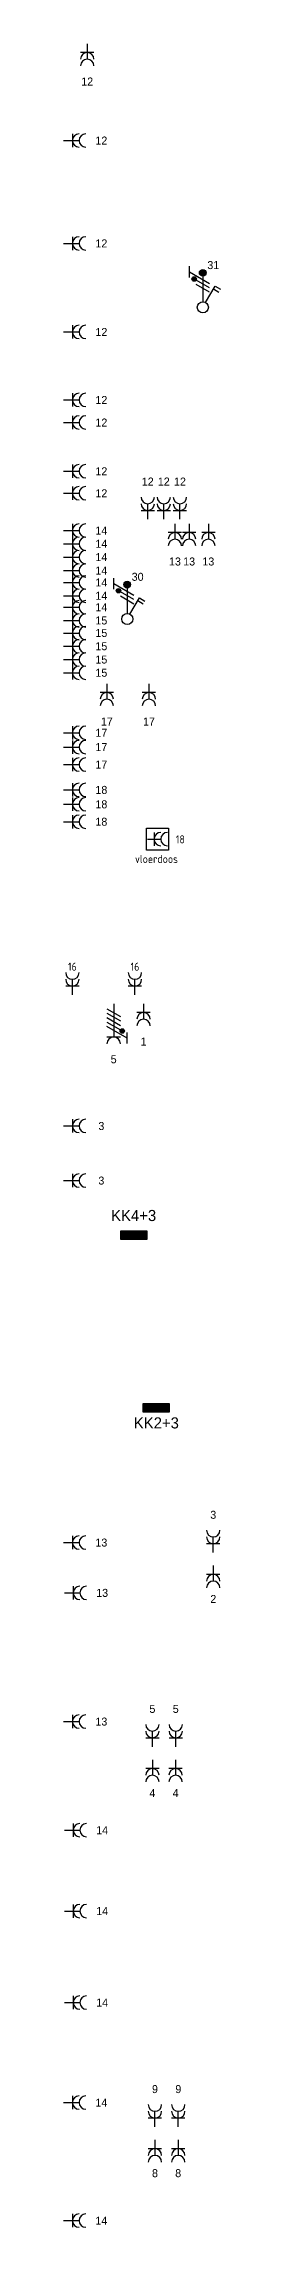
# Model space of a CAD drawing. Header units: millimetres. Extents: x -3262 to 109613, y 0 to 215600.
# Drawn here: x 45119 to 48648, y 163546 to 212674 of the extents above; entities that cross this region are included whole.
import ezdxf
from ezdxf.enums import TextEntityAlignment as Align

# ---------------------------------------------------------------- set-up
doc = ezdxf.new("R2010")
doc.units = ezdxf.units.MM
doc.header["$LTSCALE"] = 100
for name, color, linetype in [('EL6212--', 3, 'Continuous'), ('EL6221--', 3, 'Continuous'), ('EL6222--', 3, 'Continuous'), ('EL6311--', 3, 'Continuous')]:
    doc.layers.add(name, color=color, linetype=linetype)
doc.styles.add('buro-018', font='BUROFONT.shx', dxfattribs={"height": 180})
doc.styles.add('BURO-025', font='BUROFONT.shx', dxfattribs={"height": 250})
doc.styles.add('STABICAD-012', font='ISOCP.SHX', dxfattribs={"height": 1.2})
doc.styles.add('STABICAD-018', font='ISOCP.SHX', dxfattribs={"height": 180})

# ---------------------------------------------------------------- blocks, each defined once
blk = doc.blocks.new('111304A')
at = {"color": 0, "linetype": 'Continuous'}
for p, q in [((-1.5, 3), (1.5, 3)), ((0, 1), (0, 4.5))]:
    blk.add_line(p, q, dxfattribs=at)
for centre in [(0, 6), (0, 4.5)]:
    blk.add_arc(centre, 1.5, 180, 0, dxfattribs=at)
at = {"color": 1, "style": 'STABICAD-012', "flags": 1}
blk.add_attdef('SUBCIRCUIT', text='', height=1.8, dxfattribs=at).set_placement((924.27, 1706.54), align=Align.MIDDLE)
at = {"color": 0, "linetype": 'Continuous', "style": 'buro-018'}
for tag, p in [('PANEL', (0, 11.5)), ('CIRCUIT', (0, 8.5))]:
    blk.add_attdef(tag, text='', height=1.8, dxfattribs=at).set_placement(p, align=Align.MIDDLE)
at = {"color": 0, "linetype": 'Continuous', "style": 'buro-018', "flags": 1}
for tag, p in [('POWERCODE', (13, 8.5)), ('ARTICLECODE', (0, 0))]:
    blk.add_attdef(tag, text='', height=1.8, dxfattribs=at).set_placement(p, align=Align.MIDDLE)
blk = doc.blocks.new('111304D')
at = {"color": 0, "linetype": 'Continuous'}
for p, q in [((-3, 9.98), (-3, 7.48)), ((-3, 8.73), (1.5, 6.13)), ((-1.5, 8.5), (1.5, 8.5)), ((1.5, 5.13), (-1.5, 6.87)), ((1.5, 4.13), (-1.5, 5.87)), ((0, 1), (0, 8.5)), ((1.5, 3.13), (-1.5, 4.87)), ((1.5, 2.13), (-1.5, 3.87))]:
    blk.add_line(p, q, dxfattribs=at)
blk.add_lwpolyline([(-1.68, 7.12, 0.5, 0.5, 1), (-2.18, 7.12, 0.5, 0.5, 1)], format="xyseb", close=True, dxfattribs=at)
blk.add_circle((-1.93, 7.12), 0.5, dxfattribs=at)
blk.add_arc((0, 10), 1.5, 180, 0, dxfattribs=at)
at = {"color": 1, "style": 'STABICAD-012', "flags": 1}
blk.add_attdef('SUBCIRCUIT', text='', height=1.8, dxfattribs=at).set_placement((616.33, 1777.72), align=Align.MIDDLE)
at = {"color": 0, "linetype": 'Continuous', "style": 'buro-018'}
for tag, p in [('PANEL', (0, 15.5)), ('CIRCUIT', (0, 12.5))]:
    blk.add_attdef(tag, text='', height=1.8, dxfattribs=at).set_placement(p, align=Align.MIDDLE)
at = {"color": 0, "linetype": 'Continuous', "style": 'buro-018', "flags": 1}
for tag, p in [('POWERCODE', (13, 12.5)), ('ARTICLECODE', (0, 0))]:
    blk.add_attdef(tag, text='', height=1.8, dxfattribs=at).set_placement(p, align=Align.MIDDLE)
blk = doc.blocks.new('E00078')
at = {"color": 0, "linetype": 'Continuous'}
for p, q in [((-3, 6.48), (-3, 8.98)), ((-3, 7.73), (1.5, 5.13)), ((1.5, 4.13), (-1.5, 5.87)), ((0, 7.5), (0, 1)), ((1.5, 3.13), (-1.5, 4.87))]:
    blk.add_line(p, q, dxfattribs=at)
blk.add_lwpolyline([(-2.18, 6.12, 0.5, 0.5, 1), (-1.68, 6.12, 0.5, 0.5, 1)], format="xyseb", close=True, dxfattribs=at)
at = {"color": 0}
blk.add_lwpolyline([(-0.38, 7.5, 0.75, 0.75, 1), (0.38, 7.5, 0.75, 0.75, 1)], format="xyseb", close=True, dxfattribs=at)
at = {"color": 0, "linetype": 'Continuous'}
for centre, radius in [((-1.93, 6.12), 0.5), ((0, 7.5), 0.75)]:
    blk.add_circle(centre, radius, dxfattribs=at)
at = {"color": 1, "style": 'STABICAD-012', "flags": 1}
blk.add_attdef('SUBCIRCUIT', text='', height=1.8, dxfattribs=at).set_placement((469.75, 1971.92), align=Align.MIDDLE)
at = {"color": 0, "linetype": 'Continuous', "style": 'buro-018'}
for tag, p in [('PANEL', (0, 14)), ('CIRCUIT', (0, 11))]:
    blk.add_attdef(tag, text='', height=1.8, dxfattribs=at).set_placement(p, align=Align.MIDDLE)
at = {"color": 0, "linetype": 'Continuous', "style": 'buro-018', "flags": 1}
for tag, p in [('POWERCODE', (13, 11)), ('ARTICLECODE', (0, 0))]:
    blk.add_attdef(tag, text='', height=1.8, dxfattribs=at).set_placement(p, align=Align.MIDDLE)
blk = doc.blocks.new('111404')
at = {"color": 0, "linetype": 'Continuous'}
for p, q in [((0.62, 3.33), (2.74, 7)), ((2.39, 6.39), (3.6, 5.69)), ((2.74, 7), (3.95, 6.3))]:
    blk.add_line(p, q, dxfattribs=at)
blk.add_circle((0, 2.25), 1.25, dxfattribs=at)
at = {"color": 0, "linetype": 'Continuous', "style": 'buro-018'}
blk.add_attdef('SWITCHCODE', text='', height=1.8, dxfattribs=at).set_placement((3.36, 9), align=Align.MIDDLE)
at = {"color": 0, "linetype": 'Continuous', "style": 'buro-018', "flags": 1}
blk.add_attdef('ARTICLECODE', text='', height=1.8, dxfattribs=at).set_placement((0, 0), align=Align.MIDDLE)
blk = doc.blocks.new('1116A4C')
at = {"color": 0, "linetype": 'Continuous'}
for p, q in [((-5, 4), (-5, 1)), ((5, 4), (-5, 4)), ((-5, 1), (5, 1)), ((5, 1), (5, 4))]:
    blk.add_line(p, q, dxfattribs=at)
blk.add_solid([(-5, 4), (-5, 1), (5, 4), (5, 1)], dxfattribs=at)
at = {"color": 1, "style": 'STABICAD-012', "flags": 1}
blk.add_attdef('CASCADINGPANEL', text='', height=1.8, rotation=90, dxfattribs=at).set_placement((948.4, 1910.61), align=Align.MIDDLE_CENTER)
blk.add_attdef('SUBCIRCUIT', text='', height=1.8, rotation=90, dxfattribs=at).set_placement((950.9, 1910.61), align=Align.MIDDLE)
at = {"color": 0, "linetype": 'Continuous', "style": 'buro-018'}
for tag, p in [('CIRCUIT', (0, 9)), ('PANEL', (0, 15)), ('PANELNAME', (0, 6))]:
    blk.add_attdef(tag, text='', height=1.8, dxfattribs=at).set_placement(p, align=Align.MIDDLE)
at = {"color": 0, "linetype": 'Continuous', "style": 'buro-018', "flags": 1}
blk.add_attdef('ARTICLECODE', text='', height=1.8, dxfattribs=at).set_placement((0, 0), align=Align.MIDDLE)
blk = doc.blocks.new('111304R')
at = {"color": 0, "linetype": 'Continuous'}
for p, q in [((-2.5, 2.5), (2.5, 2.5)), ((-2.5, -2.5), (-2.5, 2.5)), ((0, -2.25), (0, 0.75)), ((2.5, 2.5), (2.5, -2.5)), ((2.5, -2.5), (-2.5, -2.5)), ((-1.5, -0.75), (1.5, -0.75))]:
    blk.add_line(p, q, dxfattribs=at)
for centre in [(0, 2.25), (0, 0.75)]:
    blk.add_arc(centre, 1.5, 180, 0, dxfattribs=at)
at = {"color": 0, "linetype": 'Continuous', "style": 'STABICAD-018'}
for tag, p in [('PANEL', (-0.12, 6.9)), ('CIRCUIT', (-0.12, 3.9)), ('SUBCIRCUIT', (4.38, 3.9)), ('ARTICLECODE', (0, -3.5))]:
    blk.add_attdef(tag, text='', height=1.8, dxfattribs=at).set_placement(p, align=Align.MIDDLE)
at = {"color": 0, "linetype": 'Continuous', "style": 'STABICAD-018', "flags": 1}
blk.add_attdef('POWERCODE', text='', height=1.8, dxfattribs=at).set_placement((12.88, 3.9), align=Align.MIDDLE)

msp = doc.modelspace()

# ---------------------------------------------------------------- block references
at = {"layer": 'EL6212--', "linetype": 'Continuous'}
ref = msp.add_blockref('1116A4C', (46702, 186014), dxfattribs=dict(at, xscale=60, yscale=60, zscale=60, rotation=180))
ref.add_attrib('CIRCUIT', '3', dxfattribs={"layer": '0', "color": 1, "linetype": 'ByBlock', "height": 108, "style": 'buro-018'}).set_placement((46687, 185866), align=Align.MIDDLE)
ref.add_attrib('PANELNAME', 'KK4+3', dxfattribs={"layer": '0', "color": 2, "linetype": 'ByBlock', "height": 250, "style": 'BURO-025'}).set_placement((46696, 186310), align=Align.MIDDLE)
ref = msp.add_blockref('1116A4C', (47204, 182134), dxfattribs=dict(at, xscale=60, yscale=60, zscale=60, rotation=180))
ref.add_attrib('CIRCUIT', '1', dxfattribs={"layer": '0', "color": 1, "linetype": 'ByBlock', "height": 108, "style": 'buro-018'}).set_placement((47176, 181985), align=Align.MIDDLE)
ref.add_attrib('PANELNAME', 'KK2+3', dxfattribs={"layer": '0', "color": 2, "linetype": 'ByBlock', "height": 250, "style": 'BURO-025'}).set_placement((47206, 181644), align=Align.MIDDLE)
at = {"layer": 'EL6221--', "linetype": 'Continuous'}
ref = msp.add_blockref('111304D', (46246, 191174), dxfattribs=dict(at, xscale=100, yscale=100, zscale=100, rotation=180))
ref.add_attrib('CIRCUIT', '5', dxfattribs={"layer": '0', "color": 1, "linetype": 'ByBlock', "height": 180, "style": 'buro-018'}).set_placement((46246, 189824), align=Align.MIDDLE)
at = {"layer": 'EL6222--', "linetype": 'Continuous'}
ref = msp.add_blockref('111304A', (45651, 212774), dxfattribs=dict(at, xscale=100, yscale=100, zscale=100, rotation=180))
ref.add_attrib('CIRCUIT', '12', dxfattribs={"layer": '0', "color": 1, "linetype": 'ByBlock', "height": 180, "style": 'buro-018'}).set_placement((45651, 211824), align=Align.MIDDLE)
ref = msp.add_blockref('111304A', (45019, 210496), dxfattribs=dict(at, xscale=100, yscale=100, zscale=100, rotation=269.999916623635))
ref.add_attrib('CIRCUIT', '12', dxfattribs={"layer": '0', "color": 1, "linetype": 'ByBlock', "height": 180, "style": 'buro-018'}).set_placement((45969, 210496), align=Align.MIDDLE)
ref = msp.add_blockref('111304A', (45019, 208182), dxfattribs=dict(at, xscale=100, yscale=100, zscale=100, rotation=270.0000833763045))
ref.add_attrib('CIRCUIT', '12', dxfattribs={"layer": '0', "color": 1, "linetype": 'ByBlock', "height": 180, "style": 'buro-018'}).set_placement((45969, 208182), align=Align.MIDDLE)
ref = msp.add_blockref('E00078', (48249, 206768), dxfattribs=dict(at, xscale=100, yscale=100, zscale=100))
ref.add_attrib('CIRCUIT', '31', dxfattribs={"layer": '0', "color": 1, "linetype": 'ByBlock', "height": 180, "style": 'buro-018'}).set_placement((48486, 207693), align=Align.MIDDLE)
ref = msp.add_blockref('111304A', (45019, 206188), dxfattribs=dict(at, xscale=100, yscale=100, zscale=100, rotation=270))
ref.add_attrib('CIRCUIT', '12', dxfattribs={"layer": '0', "color": 1, "linetype": 'ByBlock', "height": 180, "style": 'buro-018'}).set_placement((45969, 206188), align=Align.MIDDLE)
ref = msp.add_blockref('111304A', (45019, 204658), dxfattribs=dict(at, xscale=100, yscale=100, zscale=100, rotation=270.000083376365))
ref.add_attrib('CIRCUIT', '12', dxfattribs={"layer": '0', "color": 1, "linetype": 'ByBlock', "height": 180, "style": 'buro-018'}).set_placement((45969, 204658), align=Align.MIDDLE)
ref = msp.add_blockref('111304A', (45019, 204152), dxfattribs=dict(at, xscale=100, yscale=100, zscale=100, rotation=270.0000833769715))
ref.add_attrib('CIRCUIT', '12', dxfattribs={"layer": '0', "color": 1, "linetype": 'ByBlock', "height": 180, "style": 'buro-018'}).set_placement((45969, 204152), align=Align.MIDDLE)
ref = msp.add_blockref('111304A', (45019, 203055), dxfattribs=dict(at, xscale=100, yscale=100, zscale=100, rotation=270))
ref.add_attrib('CIRCUIT', '12', dxfattribs={"layer": '0', "color": 1, "linetype": 'ByBlock', "height": 180, "style": 'buro-018'}).set_placement((45969, 203055), align=Align.MIDDLE)
ref = msp.add_blockref('111304A', (47012, 201874), dxfattribs=dict(at, xscale=100, yscale=100, zscale=100))
ref.add_attrib('CIRCUIT', '12', dxfattribs={"layer": '0', "color": 1, "linetype": 'ByBlock', "height": 180, "style": 'buro-018'}).set_placement((47012, 202824), align=Align.MIDDLE)
ref = msp.add_blockref('111304A', (47373, 201874), dxfattribs=dict(at, xscale=100, yscale=100, zscale=100))
ref.add_attrib('CIRCUIT', '12', dxfattribs={"layer": '0', "color": 1, "linetype": 'ByBlock', "height": 180, "style": 'buro-018'}).set_placement((47373, 202824), align=Align.MIDDLE)
ref = msp.add_blockref('111304A', (47737, 201874), dxfattribs=dict(at, xscale=100, yscale=100, zscale=100))
ref.add_attrib('CIRCUIT', '12', dxfattribs={"layer": '0', "color": 1, "linetype": 'ByBlock', "height": 180, "style": 'buro-018'}).set_placement((47737, 202824), align=Align.MIDDLE)
ref = msp.add_blockref('111304A', (45019, 202560), dxfattribs=dict(at, xscale=100, yscale=100, zscale=100, rotation=270))
ref.add_attrib('CIRCUIT', '12', dxfattribs={"layer": '0', "color": 1, "linetype": 'ByBlock', "height": 180, "style": 'buro-018'}).set_placement((45969, 202560), align=Align.MIDDLE)
ref = msp.add_blockref('111304A', (45019, 201721), dxfattribs=dict(at, xscale=100, yscale=100, zscale=100, rotation=270))
ref.add_attrib('CIRCUIT', '14', dxfattribs={"layer": '0', "color": 1, "linetype": 'ByBlock', "height": 180, "style": 'buro-018'}).set_placement((45969, 201721), align=Align.MIDDLE)
ref = msp.add_blockref('111304A', (45019, 201423), dxfattribs=dict(at, xscale=100, yscale=100, zscale=100, rotation=270))
ref.add_attrib('CIRCUIT', '14', dxfattribs={"layer": '0', "color": 1, "linetype": 'ByBlock', "height": 180, "style": 'buro-018'}).set_placement((45969, 201423), align=Align.MIDDLE)
ref = msp.add_blockref('111304A', (47624, 201974), dxfattribs=dict(at, xscale=100, yscale=100, zscale=100, rotation=180))
ref.add_attrib('CIRCUIT', '13', dxfattribs={"layer": '0', "color": 1, "linetype": 'ByBlock', "height": 180, "style": 'buro-018'}).set_placement((47624, 201024), align=Align.MIDDLE)
ref = msp.add_blockref('111304A', (47943, 201974), dxfattribs=dict(at, xscale=100, yscale=100, zscale=100, rotation=180))
ref.add_attrib('CIRCUIT', '13', dxfattribs={"layer": '0', "color": 1, "linetype": 'ByBlock', "height": 180, "style": 'buro-018'}).set_placement((47943, 201024), align=Align.MIDDLE)
ref = msp.add_blockref('111304A', (48375, 201974), dxfattribs=dict(at, xscale=100, yscale=100, zscale=100, rotation=180))
ref.add_attrib('CIRCUIT', '13', dxfattribs={"layer": '0', "color": 1, "linetype": 'ByBlock', "height": 180, "style": 'buro-018'}).set_placement((48375, 201024), align=Align.MIDDLE)
ref = msp.add_blockref('111304A', (45019, 201123), dxfattribs=dict(at, xscale=100, yscale=100, zscale=100, rotation=270))
ref.add_attrib('CIRCUIT', '14', dxfattribs={"layer": '0', "color": 1, "linetype": 'ByBlock', "height": 180, "style": 'buro-018'}).set_placement((45969, 201123), align=Align.MIDDLE)
ref = msp.add_blockref('111304A', (45019, 200821), dxfattribs=dict(at, xscale=100, yscale=100, zscale=100, rotation=270))
ref.add_attrib('CIRCUIT', '14', dxfattribs={"layer": '0', "color": 1, "linetype": 'ByBlock', "height": 180, "style": 'buro-018'}).set_placement((45969, 200821), align=Align.MIDDLE)
ref = msp.add_blockref('111304A', (45019, 200552), dxfattribs=dict(at, xscale=100, yscale=100, zscale=100, rotation=270))
ref.add_attrib('CIRCUIT', '14', dxfattribs={"layer": '0', "color": 1, "linetype": 'ByBlock', "height": 180, "style": 'buro-018'}).set_placement((45969, 200552), align=Align.MIDDLE)
ref = msp.add_blockref('E00078', (46548, 199754), dxfattribs=dict(at, xscale=100, yscale=100, zscale=100))
ref.add_attrib('CIRCUIT', '30', dxfattribs={"layer": '0', "color": 1, "linetype": 'ByBlock', "height": 180, "style": 'buro-018'}).set_placement((46785, 200680), align=Align.MIDDLE)
ref = msp.add_blockref('111304A', (45019, 200254), dxfattribs=dict(at, xscale=100, yscale=100, zscale=100, rotation=270))
ref.add_attrib('CIRCUIT', '14', dxfattribs={"layer": '0', "color": 1, "linetype": 'ByBlock', "height": 180, "style": 'buro-018'}).set_placement((45969, 200254), align=Align.MIDDLE)
ref = msp.add_blockref('111304A', (45019, 199995), dxfattribs=dict(at, xscale=100, yscale=100, zscale=100, rotation=270))
ref.add_attrib('CIRCUIT', '14', dxfattribs={"layer": '0', "color": 1, "linetype": 'ByBlock', "height": 180, "style": 'buro-018'}).set_placement((45969, 199995), align=Align.MIDDLE)
ref = msp.add_blockref('111304A', (45019, 199696), dxfattribs=dict(at, xscale=100, yscale=100, zscale=100, rotation=270))
ref.add_attrib('CIRCUIT', '15', dxfattribs={"layer": '0', "color": 1, "linetype": 'ByBlock', "height": 180, "style": 'buro-018'}).set_placement((45969, 199696), align=Align.MIDDLE)
ref = msp.add_blockref('111304A', (45019, 199415), dxfattribs=dict(at, xscale=100, yscale=100, zscale=100, rotation=270))
ref.add_attrib('CIRCUIT', '15', dxfattribs={"layer": '0', "color": 1, "linetype": 'ByBlock', "height": 180, "style": 'buro-018'}).set_placement((45969, 199415), align=Align.MIDDLE)
ref = msp.add_blockref('111304A', (45019, 199116), dxfattribs=dict(at, xscale=100, yscale=100, zscale=100, rotation=270))
ref.add_attrib('CIRCUIT', '15', dxfattribs={"layer": '0', "color": 1, "linetype": 'ByBlock', "height": 180, "style": 'buro-018'}).set_placement((45969, 199116), align=Align.MIDDLE)
ref = msp.add_blockref('111304A', (45019, 198817), dxfattribs=dict(at, xscale=100, yscale=100, zscale=100, rotation=270))
ref.add_attrib('CIRCUIT', '15', dxfattribs={"layer": '0', "color": 1, "linetype": 'ByBlock', "height": 180, "style": 'buro-018'}).set_placement((45969, 198817), align=Align.MIDDLE)
ref = msp.add_blockref('111304A', (45019, 198520), dxfattribs=dict(at, xscale=100, yscale=100, zscale=100, rotation=270))
ref.add_attrib('CIRCUIT', '15', dxfattribs={"layer": '0', "color": 1, "linetype": 'ByBlock', "height": 180, "style": 'buro-018'}).set_placement((45969, 198520), align=Align.MIDDLE)
ref = msp.add_blockref('111304A', (46092, 198374), dxfattribs=dict(at, xscale=100, yscale=100, zscale=100, rotation=180))
ref.add_attrib('CIRCUIT', '17', dxfattribs={"layer": '0', "color": 1, "linetype": 'ByBlock', "height": 180, "style": 'buro-018'}).set_placement((46092, 197424), align=Align.MIDDLE)
ref = msp.add_blockref('111304A', (47040, 198374), dxfattribs=dict(at, xscale=100, yscale=100, zscale=100, rotation=180))
ref.add_attrib('CIRCUIT', '17', dxfattribs={"layer": '0', "color": 1, "linetype": 'ByBlock', "height": 180, "style": 'buro-018'}).set_placement((47040, 197424), align=Align.MIDDLE)
ref = msp.add_blockref('111304A', (45019, 197171), dxfattribs=dict(at, xscale=100, yscale=100, zscale=100, rotation=270))
ref.add_attrib('CIRCUIT', '17', dxfattribs={"layer": '0', "color": 1, "linetype": 'ByBlock', "height": 180, "style": 'buro-018'}).set_placement((45969, 197171), align=Align.MIDDLE)
ref = msp.add_blockref('111304A', (45019, 196849), dxfattribs=dict(at, xscale=100, yscale=100, zscale=100, rotation=269.9999166236955))
ref.add_attrib('CIRCUIT', '17', dxfattribs={"layer": '0', "color": 1, "linetype": 'ByBlock', "height": 180, "style": 'buro-018'}).set_placement((45969, 196849), align=Align.MIDDLE)
ref = msp.add_blockref('111304A', (45019, 196456), dxfattribs=dict(at, xscale=99.99999999999999, yscale=99.99999999999999, zscale=99.99999999999999, rotation=269.9999583118483))
ref.add_attrib('CIRCUIT', '17', dxfattribs={"layer": '0', "color": 1, "linetype": 'ByBlock', "height": 180, "style": 'buro-018'}).set_placement((45969, 196456), align=Align.MIDDLE)
ref = msp.add_blockref('111304A', (45019, 195885), dxfattribs=dict(at, xscale=100, yscale=100, zscale=100, rotation=270))
ref.add_attrib('CIRCUIT', '18', dxfattribs={"layer": '0', "color": 1, "linetype": 'ByBlock', "height": 180, "style": 'buro-018'}).set_placement((45969, 195885), align=Align.MIDDLE)
ref = msp.add_blockref('111304A', (45019, 195562), dxfattribs=dict(at, xscale=100, yscale=100, zscale=100, rotation=269.9999166236955))
ref.add_attrib('CIRCUIT', '18', dxfattribs={"layer": '0', "color": 1, "linetype": 'ByBlock', "height": 180, "style": 'buro-018'}).set_placement((45969, 195562), align=Align.MIDDLE)
ref = msp.add_blockref('111304A', (45019, 195170), dxfattribs=dict(at, xscale=99.99999999999999, yscale=99.99999999999999, zscale=99.99999999999999, rotation=269.9999583118483))
ref.add_attrib('CIRCUIT', '18', dxfattribs={"layer": '0', "color": 1, "linetype": 'ByBlock', "height": 180, "style": 'buro-018'}).set_placement((45969, 195170), align=Align.MIDDLE)
ref = msp.add_blockref('111304R', (47231, 194778), dxfattribs=dict(at, xscale=100, yscale=100, zscale=100, rotation=270))
ref.add_attrib('CIRCUIT', '18', dxfattribs={"layer": '0', "color": 1, "linetype": 'Continuous', "height": 180, "style": 'STABICAD-018'}).set_placement((47745, 194773), align=Align.MIDDLE)
ref.add_attrib('POWERCODE', 'vloerdoos', dxfattribs={"layer": '0', "color": 1, "linetype": 'Continuous', "height": 180, "style": 'STABICAD-018'}).set_placement((47209, 194331), align=Align.MIDDLE)
ref = msp.add_blockref('111304A', (45317, 191174), dxfattribs=dict(at, xscale=100, yscale=100, zscale=100))
ref.add_attrib('CIRCUIT', '16', dxfattribs={"layer": '0', "color": 1, "linetype": 'Continuous', "height": 180, "style": 'STABICAD-018'}).set_placement((45317, 191908), align=Align.MIDDLE)
ref = msp.add_blockref('111304A', (46725, 191174), dxfattribs=dict(at, xscale=100, yscale=100, zscale=100))
ref.add_attrib('CIRCUIT', '16', dxfattribs={"layer": '0', "color": 1, "linetype": 'Continuous', "height": 180, "style": 'STABICAD-018'}).set_placement((46725, 191908), align=Align.MIDDLE)
ref = msp.add_blockref('111304A', (46919, 191174), dxfattribs=dict(at, xscale=100, yscale=100, zscale=100, rotation=180))
ref.add_attrib('CIRCUIT', '1', dxfattribs={"layer": '0', "color": 1, "linetype": 'ByBlock', "height": 180, "style": 'buro-018'}).set_placement((46919, 190224), align=Align.MIDDLE)
ref = msp.add_blockref('111304A', (45019, 188324), dxfattribs=dict(at, xscale=100, yscale=100, zscale=100, rotation=270))
ref.add_attrib('CIRCUIT', '3', dxfattribs={"layer": '0', "color": 1, "linetype": 'ByBlock', "height": 180, "style": 'buro-018'}).set_placement((45969, 188324), align=Align.MIDDLE)
ref = msp.add_blockref('111304A', (45019, 187096), dxfattribs=dict(at, xscale=100, yscale=100, zscale=100, rotation=270))
ref.add_attrib('CIRCUIT', '3', dxfattribs={"layer": '0', "color": 1, "linetype": 'ByBlock', "height": 180, "style": 'buro-018'}).set_placement((45969, 187096), align=Align.MIDDLE)
ref = msp.add_blockref('111304A', (48486, 178627), dxfattribs=dict(at, xscale=100, yscale=100, zscale=100))
ref.add_attrib('CIRCUIT', '3', dxfattribs={"layer": '0', "color": 1, "linetype": 'ByBlock', "height": 180, "style": 'buro-018'}).set_placement((48486, 179577), align=Align.MIDDLE)
ref = msp.add_blockref('111304A', (45019, 178952), dxfattribs=dict(at, xscale=100, yscale=100, zscale=100, rotation=270))
ref.add_attrib('CIRCUIT', '13', dxfattribs={"layer": '0', "color": 1, "linetype": 'ByBlock', "height": 180, "style": 'buro-018'}).set_placement((45969, 178952), align=Align.MIDDLE)
ref = msp.add_blockref('111304A', (48486, 178534), dxfattribs=dict(at, xscale=100, yscale=100, zscale=100, rotation=180))
ref.add_attrib('CIRCUIT', '2', dxfattribs={"layer": '0', "color": 1, "linetype": 'ByBlock', "height": 180, "style": 'buro-018'}).set_placement((48486, 177684), align=Align.MIDDLE)
ref = msp.add_blockref('111304A', (45037, 177820), dxfattribs=dict(at, xscale=100, yscale=100, zscale=100, rotation=270))
ref.add_attrib('CIRCUIT', '13', dxfattribs={"layer": '0', "color": 1, "linetype": 'ByBlock', "height": 180, "style": 'buro-018'}).set_placement((45987, 177820), align=Align.MIDDLE)
ref = msp.add_blockref('111304A', (45019, 174924), dxfattribs=dict(at, xscale=99.99999999999999, yscale=99.99999999999999, zscale=99.99999999999999, rotation=269.999958311817))
ref.add_attrib('CIRCUIT', '13', dxfattribs={"layer": '0', "color": 1, "linetype": 'ByBlock', "height": 180, "style": 'buro-018'}).set_placement((45969, 174924), align=Align.MIDDLE)
ref = msp.add_blockref('111304A', (47117, 174258), dxfattribs=dict(at, xscale=100, yscale=100, zscale=100))
ref.add_attrib('CIRCUIT', '5', dxfattribs={"layer": '0', "color": 1, "linetype": 'ByBlock', "height": 180, "style": 'buro-018'}).set_placement((47117, 175208), align=Align.MIDDLE)
ref = msp.add_blockref('111304A', (47642, 174258), dxfattribs=dict(at, xscale=100, yscale=100, zscale=100))
ref.add_attrib('CIRCUIT', '5', dxfattribs={"layer": '0', "color": 1, "linetype": 'ByBlock', "height": 180, "style": 'buro-018'}).set_placement((47642, 175208), align=Align.MIDDLE)
ref = msp.add_blockref('111304A', (47117, 174166), dxfattribs=dict(at, xscale=100, yscale=100, zscale=100, rotation=180))
ref.add_attrib('CIRCUIT', '4', dxfattribs={"layer": '0', "color": 1, "linetype": 'ByBlock', "height": 180, "style": 'buro-018'}).set_placement((47117, 173316), align=Align.MIDDLE)
ref = msp.add_blockref('111304A', (47639, 174166), dxfattribs=dict(at, xscale=100, yscale=100, zscale=100, rotation=180))
ref.add_attrib('CIRCUIT', '4', dxfattribs={"layer": '0', "color": 1, "linetype": 'ByBlock', "height": 180, "style": 'buro-018'}).set_placement((47639, 173316), align=Align.MIDDLE)
ref = msp.add_blockref('111304A', (45037, 172481), dxfattribs=dict(at, xscale=100, yscale=100, zscale=100, rotation=270))
ref.add_attrib('CIRCUIT', '14', dxfattribs={"layer": '0', "color": 1, "linetype": 'ByBlock', "height": 180, "style": 'buro-018'}).set_placement((45987, 172481), align=Align.MIDDLE)
ref = msp.add_blockref('111304A', (45037, 170661), dxfattribs=dict(at, xscale=100, yscale=100, zscale=100, rotation=270))
ref.add_attrib('CIRCUIT', '14', dxfattribs={"layer": '0', "color": 1, "linetype": 'ByBlock', "height": 180, "style": 'buro-018'}).set_placement((45987, 170661), align=Align.MIDDLE)
ref = msp.add_blockref('111304A', (45037, 168603), dxfattribs=dict(at, xscale=100, yscale=100, zscale=100, rotation=270))
ref.add_attrib('CIRCUIT', '14', dxfattribs={"layer": '0', "color": 1, "linetype": 'ByBlock', "height": 180, "style": 'buro-018'}).set_placement((45987, 168603), align=Align.MIDDLE)
ref = msp.add_blockref('111304A', (47175, 165706), dxfattribs=dict(at, xscale=100, yscale=100, zscale=100))
ref.add_attrib('CIRCUIT', '9', dxfattribs={"layer": '0', "color": 1, "linetype": 'ByBlock', "height": 180, "style": 'buro-018'}).set_placement((47175, 166656), align=Align.MIDDLE)
ref = msp.add_blockref('111304A', (47700, 165706), dxfattribs=dict(at, xscale=100, yscale=100, zscale=100))
ref.add_attrib('CIRCUIT', '9', dxfattribs={"layer": '0', "color": 1, "linetype": 'ByBlock', "height": 180, "style": 'buro-018'}).set_placement((47700, 166656), align=Align.MIDDLE)
ref = msp.add_blockref('111304A', (45019, 166352), dxfattribs=dict(at, xscale=100, yscale=100, zscale=100, rotation=270))
ref.add_attrib('CIRCUIT', '14', dxfattribs={"layer": '0', "color": 1, "linetype": 'ByBlock', "height": 180, "style": 'buro-018'}).set_placement((45969, 166352), align=Align.MIDDLE)
ref = msp.add_blockref('111304A', (47175, 165614), dxfattribs=dict(at, xscale=100, yscale=100, zscale=100, rotation=180))
ref.add_attrib('CIRCUIT', '8', dxfattribs={"layer": '0', "color": 1, "linetype": 'ByBlock', "height": 180, "style": 'buro-018'}).set_placement((47175, 164764), align=Align.MIDDLE)
ref = msp.add_blockref('111304A', (47697, 165614), dxfattribs=dict(at, xscale=100, yscale=100, zscale=100, rotation=180))
ref.add_attrib('CIRCUIT', '8', dxfattribs={"layer": '0', "color": 1, "linetype": 'ByBlock', "height": 180, "style": 'buro-018'}).set_placement((47697, 164764), align=Align.MIDDLE)
ref = msp.add_blockref('111304A', (45019, 163696), dxfattribs=dict(at, xscale=100, yscale=100, zscale=100, rotation=270))
ref.add_attrib('CIRCUIT', '14', dxfattribs={"layer": '0', "color": 1, "linetype": 'ByBlock', "height": 180, "style": 'buro-018'}).set_placement((45969, 163696), align=Align.MIDDLE)
at = {"layer": 'EL6311--', "linetype": 'Continuous', "xscale": 100, "yscale": 100, "zscale": 100}
for p in [(48252, 206518), (46551, 199504)]:
    msp.add_blockref('111404', p, dxfattribs=at)

doc.saveas('drawing.dxf')
